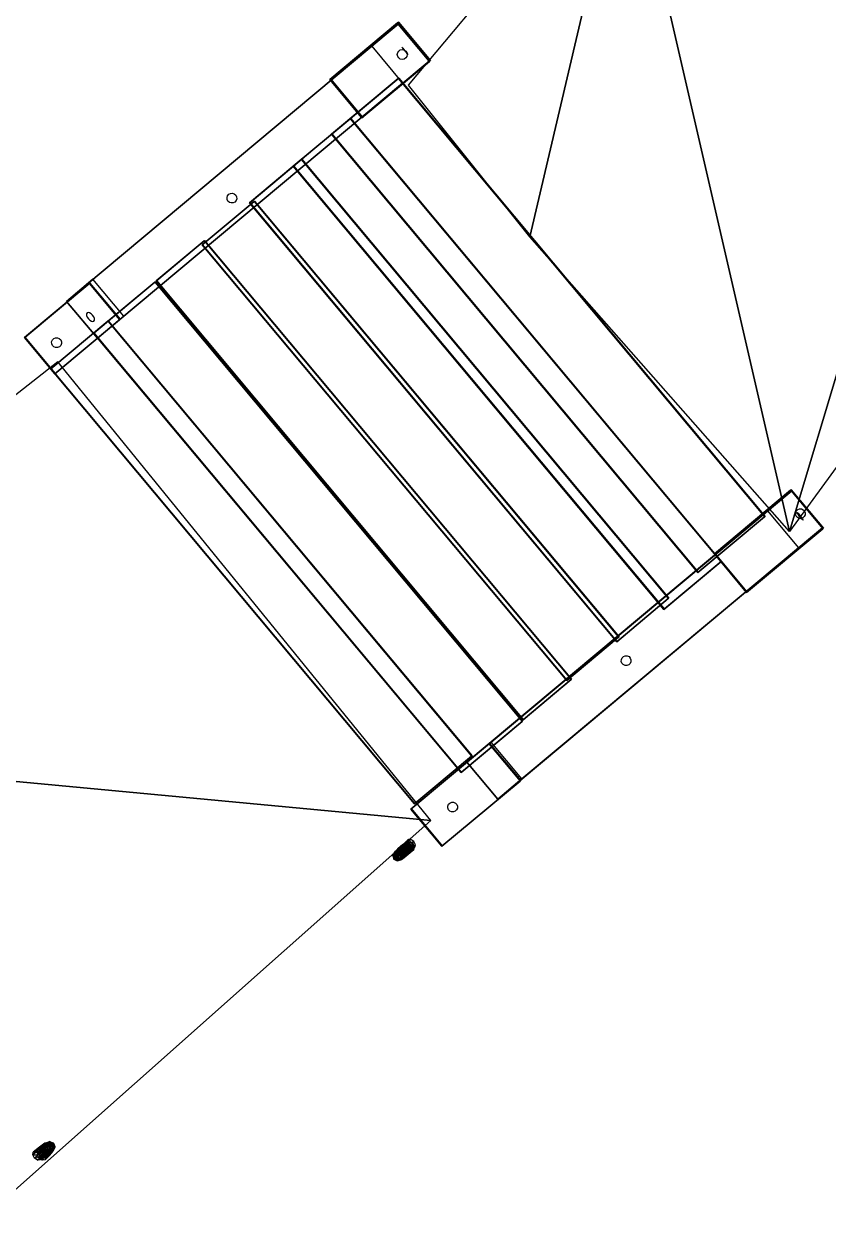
# Model space of a CAD drawing. Extents: x -135.9 to -110.5, y 44.3 to 83.2.
# Drawn here: x -131.69 to -128.19, y 50.09 to 55.28 of the extents above; entities that cross this region are included whole.
import ezdxf

# ---------------------------------------------------------------- set-up
doc = ezdxf.new("R2010")
doc.units = 0
doc.layers.get('0').update_dxf_attribs({"color": 254, "linetype": 'CONTINUOUS'})

msp = doc.modelspace()

# ---------------------------------------------------------------- linework, layer by layer
at = {"color": 9, "extrusion": (-0.000227587, -0.013551, 0.999908)}
msp.add_circle((-130.0441, 55.1188, -2.454), 0.0214, dxfattribs=at)
at = {"color": 9, "extrusion": (0.759979, 0.649943, 0.002498)}
msp.add_circle((126.4364, -1.3221, -62.9725), 0.0211, dxfattribs=at)
at = {"color": 9, "extrusion": (-0.015167, -0.026417, 0.999536)}
msp.add_circle((-140.5678, -17.8637, -0.6039), 0.0213, dxfattribs=at)
at = {"color": 9, "extrusion": (0.656337, 0.551085, -0.515293)}
msp.add_circle((125.8529, -33.9445, -56.4937), 0.0234, dxfattribs=at)
at = {"color": 9, "extrusion": (-0.004106, -0.021694, 0.999756)}
msp.add_circle((-139.2766, 28.4646, -1.331), 0.0218, dxfattribs=at)
at = {"color": 9, "extrusion": (-0.006491, -0.027853, 0.999591)}
for centre in [(-137.0234, 22.5782, -2.4016), (-137.6169, 21.7981, -1.8357)]:
    msp.add_circle(centre, 0.0214, dxfattribs=at)
at = {"color": 9, "extrusion": (0.77152, 0.630119, 0.087786)}
msp.add_circle((122.3183, 4.3053, -65.6426), 0.0215, dxfattribs=at)
at = {"color": 9, "extrusion": (0.003853, -0.020891, 0.999774)}
msp.add_circle((-118.2637, 74.5219, -2.2967), 0.0213, dxfattribs=at)
at = {"color": 9, "extrusion": (0.771549, 0.635726, 0.023773)}
msp.add_circle((122.5704, 1.6197, -67.4471), 0.022, dxfattribs=at)
at = {"color": 9, "extrusion": (0.764621, 0.644457, -0.005483)}
msp.add_circle((123.3194, -0.6501, -66.0861), 0.0221, dxfattribs=at)

# ---------------------------------------------------------------- meshes
at = {"color": 151}
mesh = msp.add_polyface(dxfattribs=at)
corners = [(-129.0672, 56.1477, -2.1008), (-129.4876, 54.3532, -2.0305), (-130.016, 55.0128, -2.0432), (-128.3561, 53.069, -2.0079), (-126.2979, 59.9272, -2.2851), (-127.1278, 54.7533, -2.09), (-126.4549, 55.6241, -2.1331), (-125.3681, 57.0056, -2.2019), (-125.6209, 60.8283, -2.3294), (-125.1302, 60.5518, -2.3293), (-124.8931, 57.593, -2.2314), (-123.5782, 59.5921, -2.326), (-124.1883, 58.598, -2.2798)]
mesh.append_faces([[corners[k] for k in face] for face in [(0, 1, 2), (1, 0, 3), (3, 0, 4), (3, 4, 5), (5, 4, 6), (6, 4, 7), (7, 4, 8), (7, 8, 9), (7, 9, 10), (10, 9, 11), (10, 11, 12)]], dxfattribs={"color": 151})
mesh = msp.add_polyface(dxfattribs=at)
corners = [(-131.2563, 54.0064, -0.6935), (-131.3908, 54.1673, -0.6934), (-129.9267, 55.1183, -1.7663), (-130.0611, 55.2792, -1.7662), (-131.3716, 53.9102, -0.936), (-131.506, 54.0711, -0.9359), (-130.0419, 55.0222, -2.0088), (-130.1764, 55.183, -2.0087)]
mesh.append_faces([[corners[k] for k in face] for face in [(0, 1, 3, 2), (0, 1, 5, 4), (1, 3, 7, 5), (2, 3, 7, 6), (2, 0, 4, 6), (4, 5, 7, 6)]], dxfattribs={"color": 151})
mesh = msp.add_polyface(dxfattribs=at)
corners = [(-130.2152, 54.8742, -1.7559), (-130.3552, 55.0417, -1.7558), (-129.9204, 55.1205, -1.761), (-130.0605, 55.2881, -1.7609), (-130.2195, 54.8708, -2.176), (-130.3596, 55.0384, -2.1759), (-129.9248, 55.1171, -2.181), (-130.0648, 55.2847, -2.1809)]
mesh.append_faces([[corners[k] for k in face] for face in [(0, 1, 3, 2), (0, 1, 5, 4), (1, 3, 7, 5), (2, 3, 7, 6), (2, 0, 4, 6), (4, 5, 7, 6)]], dxfattribs={"color": 151})
mesh = msp.add_polyface(dxfattribs=at)
corners = [(-128.7531, 52.8911, -1.939), (-130.3495, 54.8013, -1.9378), (-128.4623, 53.1342, -1.944), (-130.0587, 55.0443, -1.9428), (-128.7558, 52.889, -2.2005), (-130.3522, 54.7992, -2.1993), (-128.465, 53.132, -2.2055), (-130.0614, 55.0422, -2.2043)]
mesh.append_faces([[corners[k] for k in face] for face in [(0, 1, 3, 2), (0, 1, 5, 4), (1, 3, 7, 5), (2, 3, 7, 6), (2, 0, 4, 6), (4, 5, 7, 6)]], dxfattribs={"color": 151})
mesh = msp.add_polyface(dxfattribs=at)
corners = [(-128.9019, 52.7309, -1.7082), (-130.5159, 54.6621, -1.707), (-128.6543, 52.9378, -1.7125), (-130.2683, 54.869, -1.7113), (-128.9042, 52.7291, -1.9289), (-130.5182, 54.6603, -1.9277), (-128.6566, 52.936, -1.9331), (-130.2706, 54.8672, -1.9319)]
mesh.append_faces([[corners[k] for k in face] for face in [(0, 1, 3, 2), (0, 1, 5, 4), (1, 3, 7, 5), (2, 3, 7, 6), (2, 0, 4, 6), (4, 5, 7, 6)]], dxfattribs={"color": 151})
mesh = msp.add_polyface(dxfattribs=at)
corners = [(-129.1076, 52.5896, -1.5335), (-130.7064, 54.5027, -1.5323), (-128.8828, 52.7774, -1.5374), (-130.4817, 54.6905, -1.5362), (-129.1095, 52.5881, -1.7232), (-130.7084, 54.5012, -1.722), (-128.8848, 52.7759, -1.727), (-130.4837, 54.689, -1.7258)]
mesh.append_faces([[corners[k] for k in face] for face in [(0, 1, 3, 2), (0, 1, 5, 4), (1, 3, 7, 5), (2, 3, 7, 6), (2, 0, 4, 6), (4, 5, 7, 6)]], dxfattribs={"color": 151})
mesh = msp.add_polyface(dxfattribs=at)
corners = [(-129.3255, 52.4198, -1.3587), (-130.913, 54.3193, -1.3575), (-129.0993, 52.6089, -1.3626), (-130.6868, 54.5084, -1.3614), (-129.3274, 52.4183, -1.5464), (-130.915, 54.3178, -1.5452), (-129.1012, 52.6074, -1.5502), (-130.6887, 54.5069, -1.5491)]
mesh.append_faces([[corners[k] for k in face] for face in [(0, 1, 3, 2), (0, 1, 5, 4), (1, 3, 7, 5), (2, 3, 7, 6), (2, 0, 4, 6), (4, 5, 7, 6)]], dxfattribs={"color": 151})
mesh = msp.add_polyface(dxfattribs=at)
corners = [(-129.5148, 52.2497, -1.1664), (-131.1133, 54.1624, -1.1652), (-129.3057, 52.4244, -1.17), (-130.9043, 54.3371, -1.1688), (-129.5168, 52.2481, -1.3602), (-131.1154, 54.1609, -1.359), (-129.3078, 52.4228, -1.3637), (-130.9063, 54.3356, -1.3626)]
mesh.append_faces([[corners[k] for k in face] for face in [(0, 1, 3, 2), (0, 1, 5, 4), (1, 3, 7, 5), (2, 3, 7, 6), (2, 0, 4, 6), (4, 5, 7, 6)]], dxfattribs={"color": 151})
mesh = msp.add_polyface(dxfattribs=at)
corners = [(-131.5537, 53.7576, -0.6952), (-131.6856, 53.9153, -0.6951), (-131.272, 53.993, -0.7), (-131.4039, 54.1507, -0.6999), (-131.5566, 53.7553, -0.9756), (-131.6885, 53.9131, -0.9755), (-131.2749, 53.9907, -0.9805), (-131.4068, 54.1485, -0.9804)]
mesh.append_faces([[corners[k] for k in face] for face in [(0, 1, 3, 2), (0, 1, 5, 4), (1, 3, 7, 5), (2, 3, 7, 6), (2, 0, 4, 6), (4, 5, 7, 6)]], dxfattribs={"color": 151})
mesh = msp.add_polyface(dxfattribs=at)
corners = [(-129.7857, 52.0196, -0.9928), (-131.386, 53.9344, -0.9916), (-129.5197, 52.2419, -0.9973), (-131.1201, 54.1567, -0.9962), (-129.7876, 52.0181, -1.1813), (-131.388, 53.9329, -1.1801), (-129.5217, 52.2403, -1.1858), (-131.122, 54.1552, -1.1846)]
mesh.append_faces([[corners[k] for k in face] for face in [(0, 1, 3, 2), (0, 1, 5, 4), (1, 3, 7, 5), (2, 3, 7, 6), (2, 0, 4, 6), (4, 5, 7, 6)]], dxfattribs={"color": 151})
mesh = msp.add_polyface(dxfattribs=at)
corners = [(-129.9887, 51.8824, -0.8207), (-131.573, 53.7781, -0.8195), (-129.7397, 52.0905, -0.8249), (-131.324, 53.9862, -0.8238), (-129.9903, 51.8811, -0.9768), (-131.5746, 53.7768, -0.9756), (-129.7413, 52.0892, -0.9811), (-131.3256, 53.9849, -0.9799)]
mesh.append_faces([[corners[k] for k in face] for face in [(0, 1, 3, 2), (0, 1, 5, 4), (1, 3, 7, 5), (2, 3, 7, 6), (2, 0, 4, 6), (4, 5, 7, 6)]], dxfattribs={"color": 151})
mesh = msp.add_polyface(dxfattribs=at)
corners = [(-133.6404, 52.1583, -0.8), (-131.8509, 50.0932, -0.8047), (-129.9196, 51.8095, -0.8241), (-131.5437, 53.8082, -0.8203)]
mesh.append_faces([[corners[k] for k in face] for face in [(0, 1, 2), (0, 2, 3)]], dxfattribs={"color": 151})
mesh = msp.add_polyface(dxfattribs=at)
corners = [(-129.5224, 51.9898, -0.7079), (-129.6569, 52.1507, -0.7078), (-128.2127, 53.085, -1.7646), (-128.3472, 53.2459, -1.7645), (-129.6273, 51.9022, -0.9287), (-129.7618, 52.0631, -0.9286), (-128.3176, 52.9975, -1.9853), (-128.4521, 53.1584, -1.9852)]
mesh.append_faces([[corners[k] for k in face] for face in [(0, 1, 3, 2), (0, 1, 5, 4), (1, 3, 7, 5), (2, 3, 7, 6), (2, 0, 4, 6), (4, 5, 7, 6)]], dxfattribs={"color": 151})
mesh = msp.add_polyface(dxfattribs=at)
corners = [(-128.5411, 52.805, -1.7501), (-128.6812, 52.9726, -1.75), (-128.2089, 53.0826, -1.7558), (-128.349, 53.2502, -1.7557), (-128.544, 52.8028, -2.0263), (-128.684, 52.9704, -2.0262), (-128.2118, 53.0804, -2.032), (-128.3519, 53.248, -2.0319)]
mesh.append_faces([[corners[k] for k in face] for face in [(0, 1, 3, 2), (0, 1, 5, 4), (1, 3, 7, 5), (2, 3, 7, 6), (2, 0, 4, 6), (4, 5, 7, 6)]], dxfattribs={"color": 151})
mesh = msp.add_polyface(dxfattribs=at)
corners = [(-129.8676, 51.6987, -0.6961), (-130.0029, 51.8607, -0.696), (-129.5276, 51.9828, -0.7019), (-129.663, 52.1448, -0.7018), (-129.8705, 51.6965, -0.976), (-130.0058, 51.8584, -0.9759), (-129.5305, 51.9806, -0.9818), (-129.6659, 52.1425, -0.9817)]
mesh.append_faces([[corners[k] for k in face] for face in [(0, 1, 3, 2), (0, 1, 5, 4), (1, 3, 7, 5), (2, 3, 7, 6), (2, 0, 4, 6), (4, 5, 7, 6)]], dxfattribs={"color": 151})
at = {"color": 9}
mesh = msp.add_polyface(dxfattribs=at)
corners = [(-130.0126, 51.7011, -0.3099), (-130.0406, 51.6768, -0.2763), (-130.0195, 51.715, -0.3045), (-130.0467, 51.6914, -0.2719), (-130.0167, 51.7254, -0.292), (-130.0419, 51.7035, -0.2618), (-130.0057, 51.7261, -0.2798), (-130.029, 51.7059, -0.2519), (-129.9931, 51.7168, -0.275), (-130.0155, 51.6972, -0.248), (-129.9862, 51.7029, -0.2803), (-130.0094, 51.6826, -0.2524), (-129.989, 51.6925, -0.2928), (-130.0142, 51.6706, -0.2625), (-130, 51.6918, -0.305), (-130.0271, 51.6682, -0.2724), (-130.0126, 51.7011, -0.3099), (-130.0406, 51.6768, -0.2763), (-130.0406, 51.6768, -0.2763), (-130.0618, 51.658, -0.2352), (-130.0467, 51.6914, -0.2719), (-130.0673, 51.6731, -0.232), (-130.0419, 51.7035, -0.2618), (-130.0611, 51.6865, -0.2247), (-130.029, 51.7059, -0.2519), (-130.0467, 51.6902, -0.2177), (-130.0155, 51.6972, -0.248), (-130.0326, 51.6821, -0.215), (-130.0094, 51.6826, -0.2524), (-130.0271, 51.667, -0.2182), (-130.0142, 51.6706, -0.2625), (-130.0334, 51.6536, -0.2254), (-130.0271, 51.6682, -0.2724), (-130.0478, 51.6499, -0.2325), (-130.0406, 51.6768, -0.2763), (-130.0618, 51.658, -0.2352), (-130.0618, 51.658, -0.2352), (-130.0754, 51.6455, -0.1887), (-130.0673, 51.6731, -0.232), (-130.0805, 51.6611, -0.1868), (-130.0611, 51.6865, -0.2247), (-130.0733, 51.6753, -0.1828), (-130.0467, 51.6902, -0.2177), (-130.0579, 51.6799, -0.179), (-130.0326, 51.6821, -0.215), (-130.0435, 51.6721, -0.1776), (-130.0271, 51.667, -0.2182), (-130.0384, 51.6566, -0.1795), (-130.0334, 51.6536, -0.2254), (-130.0456, 51.6424, -0.1835), (-130.0478, 51.6499, -0.2325), (-130.0609, 51.6378, -0.1873), (-130.0618, 51.658, -0.2352), (-130.0754, 51.6455, -0.1887), (-130.0754, 51.6455, -0.1887), (-130.0804, 51.6402, -0.1392), (-130.0805, 51.6611, -0.1868), (-130.0853, 51.6559, -0.1388), (-130.0733, 51.6753, -0.1828), (-130.0778, 51.6705, -0.1382), (-130.0579, 51.6799, -0.179), (-130.0621, 51.6754, -0.1378), (-130.0435, 51.6721, -0.1776), (-130.0475, 51.6678, -0.1379), (-130.0384, 51.6566, -0.1795), (-130.0426, 51.6522, -0.1383), (-130.0456, 51.6424, -0.1835), (-130.0501, 51.6376, -0.1389), (-130.0609, 51.6378, -0.1873), (-130.0658, 51.6326, -0.1393), (-130.0754, 51.6455, -0.1887), (-130.0804, 51.6402, -0.1392), (-130.0804, 51.6402, -0.1392), (-130.0766, 51.6422, -0.0894), (-130.0853, 51.6559, -0.1388), (-130.0817, 51.6578, -0.0904), (-130.0778, 51.6705, -0.1382), (-130.0744, 51.6723, -0.0933), (-130.0621, 51.6754, -0.1378), (-130.059, 51.6771, -0.0964), (-130.0475, 51.6678, -0.1379), (-130.0445, 51.6695, -0.0979), (-130.0426, 51.6522, -0.1383), (-130.0394, 51.6539, -0.0969), (-130.0501, 51.6376, -0.1389), (-130.0468, 51.6394, -0.094), (-130.0658, 51.6326, -0.1393), (-130.0622, 51.6346, -0.0909), (-130.0804, 51.6402, -0.1392), (-130.0766, 51.6422, -0.0894), (-130.0766, 51.6422, -0.0894), (-130.0644, 51.6515, -0.0419), (-130.0817, 51.6578, -0.0904), (-130.0698, 51.6668, -0.0442), (-130.0744, 51.6723, -0.0933), (-130.0633, 51.6806, -0.0504), (-130.059, 51.6771, -0.0964), (-130.0488, 51.6848, -0.0568), (-130.0445, 51.6695, -0.0979), (-130.0347, 51.6769, -0.0597), (-130.0394, 51.6539, -0.0969), (-130.0292, 51.6616, -0.0573), (-130.0468, 51.6394, -0.094), (-130.0357, 51.6478, -0.0511), (-130.0622, 51.6346, -0.0909), (-130.0502, 51.6436, -0.0447), (-130.0766, 51.6422, -0.0894), (-130.0644, 51.6515, -0.0419), (-130.0644, 51.6515, -0.0419), (-130.0442, 51.6676, 0.001), (-130.0698, 51.6668, -0.0442), (-130.0502, 51.6824, -0.0026), (-130.0633, 51.6806, -0.0504), (-130.0451, 51.6951, -0.0118), (-130.0488, 51.6848, -0.0568), (-130.032, 51.6982, -0.0212), (-130.0347, 51.6769, -0.0597), (-130.0184, 51.6898, -0.0253), (-130.0292, 51.6616, -0.0573), (-130.0124, 51.6749, -0.0217), (-130.0357, 51.6478, -0.0511), (-130.0175, 51.6623, -0.0125), (-130.0502, 51.6436, -0.0447), (-130.0306, 51.6592, -0.0032), (-130.0644, 51.6515, -0.0419), (-130.0442, 51.6676, 0.001), (-130.0442, 51.6676, 0.001), (-130.0171, 51.6895, 0.0368), (-130.0502, 51.6824, -0.0026), (-130.0239, 51.7038, 0.0322), (-130.0451, 51.6951, -0.0118), (-130.0207, 51.7149, 0.0205), (-130.032, 51.6982, -0.0212), (-130.0095, 51.7164, 0.0086), (-130.0184, 51.6898, -0.0253), (-129.9967, 51.7075, 0.0035), (-130.0124, 51.6749, -0.0217), (-129.9899, 51.6932, 0.0081), (-130.0175, 51.6623, -0.0125), (-129.9931, 51.6821, 0.0198), (-130.0306, 51.6592, -0.0032), (-130.0043, 51.6805, 0.0316), (-130.0442, 51.6676, 0.001), (-130.0171, 51.6895, 0.0368)]
mesh.append_faces([[corners[k] for k in face] for face in [(0, 1, 2), (1, 2, 3), (2, 3, 4), (3, 4, 5), (4, 5, 6), (5, 6, 7), (6, 7, 8), (7, 8, 9), (8, 9, 10), (9, 10, 11), (10, 11, 12), (11, 12, 13), (12, 13, 14), (13, 14, 15), (14, 15, 16), (15, 16, 17), (18, 19, 20), (19, 20, 21), (20, 21, 22), (21, 22, 23), (22, 23, 24), (23, 24, 25), (24, 25, 26), (25, 26, 27), (26, 27, 28), (27, 28, 29), (28, 29, 30), (29, 30, 31), (30, 31, 32), (31, 32, 33), (32, 33, 34), (33, 34, 35), (36, 37, 38), (37, 38, 39), (38, 39, 40), (39, 40, 41), (40, 41, 42), (41, 42, 43), (42, 43, 44), (43, 44, 45), (44, 45, 46), (45, 46, 47), (46, 47, 48), (47, 48, 49), (48, 49, 50), (49, 50, 51), (50, 51, 52), (51, 52, 53), (54, 55, 56), (55, 56, 57), (56, 57, 58), (57, 58, 59), (58, 59, 60), (59, 60, 61), (60, 61, 62), (61, 62, 63), (62, 63, 64), (63, 64, 65), (64, 65, 66), (65, 66, 67), (66, 67, 68), (67, 68, 69), (68, 69, 70), (69, 70, 71), (72, 73, 74), (73, 74, 75), (74, 75, 76), (75, 76, 77), (76, 77, 78), (77, 78, 79), (78, 79, 80), (79, 80, 81), (80, 81, 82), (81, 82, 83), (82, 83, 84), (83, 84, 85), (84, 85, 86), (85, 86, 87), (86, 87, 88), (87, 88, 89), (90, 91, 92), (91, 92, 93), (92, 93, 94), (93, 94, 95), (94, 95, 96), (95, 96, 97), (96, 97, 98), (97, 98, 99), (98, 99, 100), (99, 100, 101), (100, 101, 102), (101, 102, 103), (102, 103, 104), (103, 104, 105), (104, 105, 106), (105, 106, 107), (108, 109, 110), (109, 110, 111), (110, 111, 112), (111, 112, 113), (112, 113, 114), (113, 114, 115), (114, 115, 116), (115, 116, 117), (116, 117, 118), (117, 118, 119), (118, 119, 120), (119, 120, 121), (120, 121, 122), (121, 122, 123), (122, 123, 124), (123, 124, 125), (126, 127, 128), (127, 128, 129), (128, 129, 130), (129, 130, 131), (130, 131, 132), (131, 132, 133), (132, 133, 134), (133, 134, 135), (134, 135, 136), (135, 136, 137), (136, 137, 138), (137, 138, 139), (138, 139, 140), (139, 140, 141), (140, 141, 142), (141, 142, 143)]], dxfattribs={"color": 9})
mesh = msp.add_polyface(dxfattribs=at)
corners = [(-131.6024, 50.356, 0.0805), (-131.5831, 50.3759, 0.0475), (-131.6164, 50.3647, 0.0767), (-131.5977, 50.384, 0.0447), (-131.6291, 50.3627, 0.0658), (-131.6119, 50.3805, 0.0364), (-131.6332, 50.3511, 0.0541), (-131.6175, 50.3673, 0.0274), (-131.6263, 50.3367, 0.0486), (-131.6112, 50.3523, 0.0229), (-131.6123, 50.328, 0.0524), (-131.5966, 50.3442, 0.0257), (-131.5995, 50.33, 0.0633), (-131.5823, 50.3478, 0.034), (-131.5955, 50.3416, 0.0749), (-131.5767, 50.3609, 0.043), (-131.6024, 50.356, 0.0805), (-131.5831, 50.3759, 0.0475), (-131.5831, 50.3759, 0.0475), (-131.5697, 50.3909, 0.0093), (-131.5977, 50.384, 0.0447), (-131.5847, 50.3985, 0.0078), (-131.6119, 50.3805, 0.0364), (-131.6, 50.3938, 0.0024), (-131.6175, 50.3673, 0.0274), (-131.6066, 50.3795, -0.0036), (-131.6112, 50.3523, 0.0229), (-131.6007, 50.364, -0.0068), (-131.5966, 50.3442, 0.0257), (-131.5857, 50.3564, -0.0053), (-131.5823, 50.3478, 0.034), (-131.5704, 50.3611, 0), (-131.5767, 50.3609, 0.043), (-131.5637, 50.3754, 0.0061), (-131.5831, 50.3759, 0.0475), (-131.5697, 50.3909, 0.0093), (-131.5697, 50.3909, 0.0093), (-131.5628, 50.4002, -0.0323), (-131.5847, 50.3985, 0.0078), (-131.578, 50.4075, -0.0324), (-131.6, 50.3938, 0.0024), (-131.5938, 50.4021, -0.0345), (-131.6066, 50.3795, -0.0036), (-131.601, 50.387, -0.0374), (-131.6007, 50.364, -0.0068), (-131.5953, 50.3712, -0.0392), (-131.5857, 50.3564, -0.0053), (-131.5801, 50.3639, -0.0391), (-131.5704, 50.3611, 0), (-131.5642, 50.3694, -0.037), (-131.5637, 50.3754, 0.0061), (-131.5571, 50.3844, -0.0341), (-131.5697, 50.3909, 0.0093), (-131.5628, 50.4002, -0.0323), (-131.5628, 50.4002, -0.0323), (-131.5627, 50.4034, -0.0753), (-131.578, 50.4075, -0.0324), (-131.578, 50.4106, -0.0741), (-131.5938, 50.4021, -0.0345), (-131.5938, 50.4049, -0.0728), (-131.601, 50.387, -0.0374), (-131.601, 50.3896, -0.0723), (-131.5953, 50.3712, -0.0392), (-131.5953, 50.3737, -0.0728), (-131.5801, 50.3639, -0.0391), (-131.5801, 50.3665, -0.074), (-131.5642, 50.3694, -0.037), (-131.5642, 50.3723, -0.0752), (-131.5571, 50.3844, -0.0341), (-131.557, 50.3875, -0.0758), (-131.5628, 50.4002, -0.0323), (-131.5627, 50.4034, -0.0753), (-131.5627, 50.4034, -0.0753), (-131.5696, 50.4004, -0.1178), (-131.578, 50.4106, -0.0741), (-131.5846, 50.4077, -0.1152), (-131.5938, 50.4049, -0.0728), (-131.5999, 50.4022, -0.1106), (-131.601, 50.3896, -0.0723), (-131.6065, 50.3872, -0.1068), (-131.5953, 50.3737, -0.0728), (-131.6006, 50.3714, -0.1059), (-131.5801, 50.3665, -0.074), (-131.5856, 50.3641, -0.1085), (-131.5642, 50.3723, -0.0752), (-131.5703, 50.3695, -0.1131), (-131.557, 50.3875, -0.0758), (-131.5636, 50.3846, -0.1169), (-131.5627, 50.4034, -0.0753), (-131.5696, 50.4004, -0.1178), (-131.5696, 50.4004, -0.1178), (-131.5829, 50.3912, -0.1578), (-131.5846, 50.4077, -0.1152), (-131.5975, 50.3988, -0.1539), (-131.5999, 50.4022, -0.1106), (-131.6118, 50.394, -0.1462), (-131.6065, 50.3872, -0.1068), (-131.6174, 50.3797, -0.1392), (-131.6006, 50.3714, -0.1059), (-131.6111, 50.3642, -0.1371), (-131.5856, 50.3641, -0.1085), (-131.5965, 50.3566, -0.1409), (-131.5703, 50.3695, -0.1131), (-131.5822, 50.3614, -0.1486), (-131.5636, 50.3846, -0.1169), (-131.5766, 50.3757, -0.1556), (-131.5696, 50.4004, -0.1178), (-131.5829, 50.3912, -0.1578), (-131.5829, 50.3912, -0.1578), (-131.6022, 50.3763, -0.1934), (-131.5975, 50.3988, -0.1539), (-131.6162, 50.3844, -0.1884), (-131.6118, 50.394, -0.1462), (-131.629, 50.3808, -0.1779), (-131.6174, 50.3797, -0.1392), (-131.6331, 50.3676, -0.1682), (-131.6111, 50.3642, -0.1371), (-131.6261, 50.3526, -0.1648), (-131.5965, 50.3566, -0.1409), (-131.6121, 50.3445, -0.1699), (-131.5822, 50.3614, -0.1486), (-131.5994, 50.3481, -0.1803), (-131.5766, 50.3757, -0.1556), (-131.5953, 50.3613, -0.1901), (-131.5829, 50.3912, -0.1578), (-131.6022, 50.3763, -0.1934), (-131.6022, 50.3763, -0.1934), (-131.6266, 50.3565, -0.223), (-131.6162, 50.3844, -0.1884), (-131.6397, 50.3652, -0.217), (-131.629, 50.3808, -0.1779), (-131.6506, 50.3631, -0.2042), (-131.6331, 50.3676, -0.1682), (-131.6528, 50.3515, -0.1922), (-131.6261, 50.3526, -0.1648), (-131.6451, 50.3371, -0.1879), (-131.6121, 50.3445, -0.1699), (-131.6319, 50.3284, -0.1939), (-131.5994, 50.3481, -0.1803), (-131.621, 50.3305, -0.2066), (-131.5953, 50.3613, -0.1901), (-131.6188, 50.3421, -0.2187), (-131.6022, 50.3763, -0.1934), (-131.6266, 50.3565, -0.223)]
mesh.append_faces([[corners[k] for k in face] for face in [(0, 1, 2), (1, 2, 3), (2, 3, 4), (3, 4, 5), (4, 5, 6), (5, 6, 7), (6, 7, 8), (7, 8, 9), (8, 9, 10), (9, 10, 11), (10, 11, 12), (11, 12, 13), (12, 13, 14), (13, 14, 15), (14, 15, 16), (15, 16, 17), (18, 19, 20), (19, 20, 21), (20, 21, 22), (21, 22, 23), (22, 23, 24), (23, 24, 25), (24, 25, 26), (25, 26, 27), (26, 27, 28), (27, 28, 29), (28, 29, 30), (29, 30, 31), (30, 31, 32), (31, 32, 33), (32, 33, 34), (33, 34, 35), (36, 37, 38), (37, 38, 39), (38, 39, 40), (39, 40, 41), (40, 41, 42), (41, 42, 43), (42, 43, 44), (43, 44, 45), (44, 45, 46), (45, 46, 47), (46, 47, 48), (47, 48, 49), (48, 49, 50), (49, 50, 51), (50, 51, 52), (51, 52, 53), (54, 55, 56), (55, 56, 57), (56, 57, 58), (57, 58, 59), (58, 59, 60), (59, 60, 61), (60, 61, 62), (61, 62, 63), (62, 63, 64), (63, 64, 65), (64, 65, 66), (65, 66, 67), (66, 67, 68), (67, 68, 69), (68, 69, 70), (69, 70, 71), (72, 73, 74), (73, 74, 75), (74, 75, 76), (75, 76, 77), (76, 77, 78), (77, 78, 79), (78, 79, 80), (79, 80, 81), (80, 81, 82), (81, 82, 83), (82, 83, 84), (83, 84, 85), (84, 85, 86), (85, 86, 87), (86, 87, 88), (87, 88, 89), (90, 91, 92), (91, 92, 93), (92, 93, 94), (93, 94, 95), (94, 95, 96), (95, 96, 97), (96, 97, 98), (97, 98, 99), (98, 99, 100), (99, 100, 101), (100, 101, 102), (101, 102, 103), (102, 103, 104), (103, 104, 105), (104, 105, 106), (105, 106, 107), (108, 109, 110), (109, 110, 111), (110, 111, 112), (111, 112, 113), (112, 113, 114), (113, 114, 115), (114, 115, 116), (115, 116, 117), (116, 117, 118), (117, 118, 119), (118, 119, 120), (119, 120, 121), (120, 121, 122), (121, 122, 123), (122, 123, 124), (123, 124, 125), (126, 127, 128), (127, 128, 129), (128, 129, 130), (129, 130, 131), (130, 131, 132), (131, 132, 133), (132, 133, 134), (133, 134, 135), (134, 135, 136), (135, 136, 137), (136, 137, 138), (137, 138, 139), (138, 139, 140), (139, 140, 141), (140, 141, 142), (141, 142, 143)]], dxfattribs={"color": 9})

doc.saveas('drawing.dxf')
